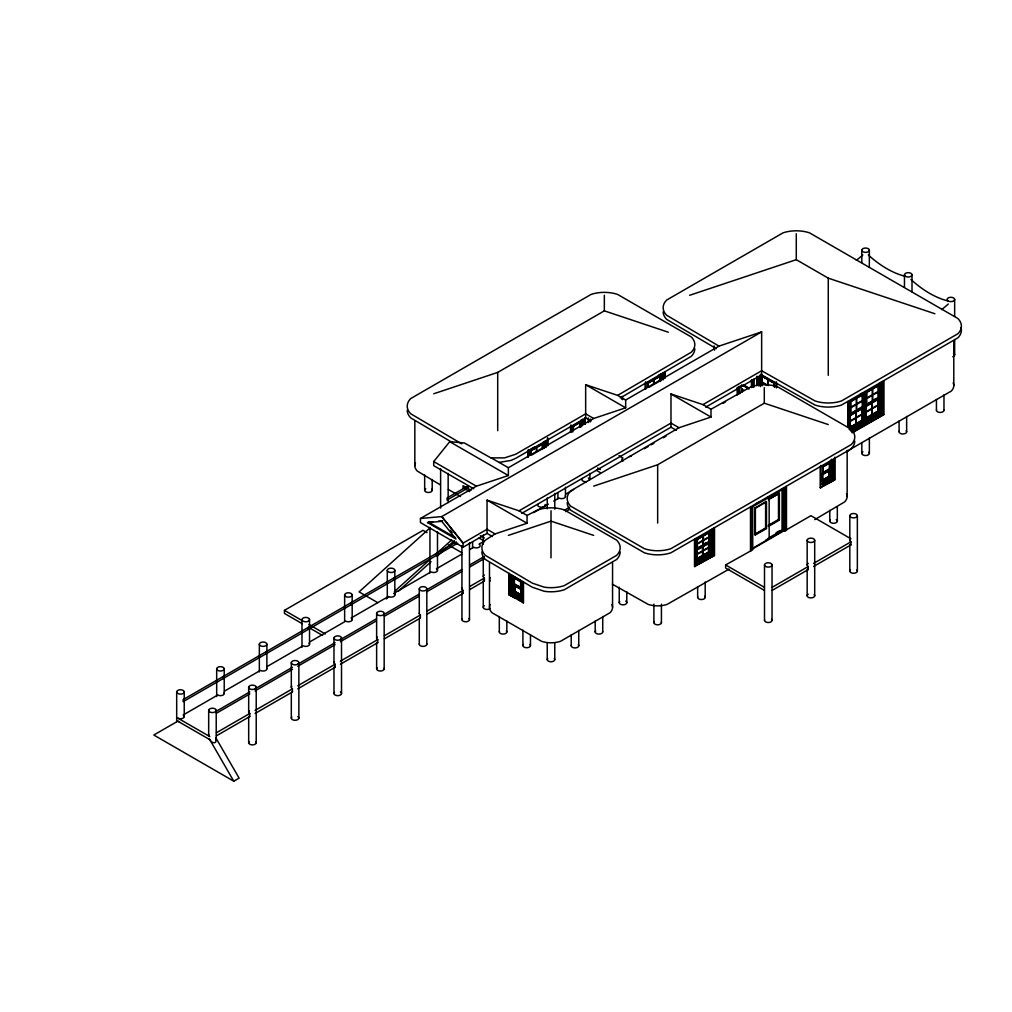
<?xml version="1.0" encoding="UTF-8"?>
<svg xmlns="http://www.w3.org/2000/svg" width="1012" height="1012" viewBox="0 0 1012 1012"><rect width="100%" height="100%" fill="white"/><g stroke="black" fill="none" stroke-linecap="round" stroke-linejoin="round"><path stroke-width="1.5" d="M527.05 515.45L527.05 523.255L495.058 533.919L485.431 540.117A26.489 15.294 0 0 0 485.431 555.411L532.312 583.14L544.165 587.162A26.489 15.294 0 0 0 564.266 585.632L616.612 555.411A26.489 15.294 0 0 0 616.612 540.117L564.266 509.896A26.489 15.294 0 0 0 537.777 509.896L527.05 515.45L519.029 510.82L487.038 500.156L487.038 533.4L463.079 547.226L420.448 522.584L420.448 518.486L476.374 486.19L508.366 475.539L508.366 467.721L593.677 418.475L625.669 407.811L625.669 400.006L719.001 346.117L761.644 331.898L761.644 374.857L705.706 407.153M550.996 557.852L551.021 510.756M710.993 409.253L710.993 417.058L679.001 427.722L570.73 490.871A26.489 15.294 0 0 0 570.73 506.152L644.416 548.694A26.489 15.294 0 0 0 670.905 548.694L851.218 444.597A26.489 15.294 0 0 0 851.218 429.303L777.532 386.761A26.489 15.294 0 0 0 751.043 386.761L710.993 409.253L702.973 404.623L670.981 393.959L670.981 427.203L521.762 513.35M216.214 710.399A3.77 2.176 0 0 1 210.559 712.284A3.77 2.176 0 0 1 210.559 708.514A3.77 2.176 0 0 1 216.214 710.399L216.214 740.278C216.239 744.756 210.66 742.53 209.788 739.645A3.77 2.176 0 0 1 208.814 738.671M473.717 488.758L433.718 465.672L433.718 461.573L449.72 441.675L464.394 442.978L490.845 457.879L504.558 457.879L515.639 454.262L585.657 413.845L593.677 418.475M740.202 386.065L740.974 387.141L741.024 385.989M868.296 254.948L868.296 254.948A94.255 54.42 60 0 0 905.563 276.377M430.075 527.834L359.07 591.893L377.742 602.659M386.242 598.927L388.583 596.827M394.427 591.552L430.657 558.864M437.665 552.539L451.694 539.889M398.412 591.147L431.087 561.685M436.918 556.423L454.413 540.636M847.613 451.403L851.218 448.695A26.489 15.294 0 0 0 854.76 441.055M433.718 393.782L497.702 372.403L604.341 310.848L668.325 332.214M499.068 462.395L510.946 460.447L515.639 458.373L585.657 417.943L585.657 384.712L617.649 395.376L691.259 352.239A26.489 15.294 0 0 0 691.259 336.945L617.586 294.416A26.489 15.294 0 0 0 591.097 294.416L410.783 398.513A26.489 15.294 0 0 0 410.783 413.807L461.712 443.851M530.554 449.239L534.564 446.937M658.521 375.363L661.19 373.833M620.343 397.918L691.259 356.35A26.489 15.294 0 0 0 694.814 348.697M580.319 427.393L580.104 421.928L572.994 426.027L572.994 430.037M660.305 381.448L660.077 375.756L647.642 382.928L647.642 387.115M530.554 454.957L530.554 450.783L543.001 443.598L543.001 447.785M573.209 430.163L573.209 426.153L580.319 422.055M647.857 387.242L647.857 383.067L660.305 375.882M531.895 454.894L536.335 452.326M536.777 452.073L542.331 448.86M649.198 387.166L653.638 384.598M654.081 384.345L659.634 381.132M427.557 522.597L441.763 521.332L455.982 539.016L427.557 522.597L432.706 521.699M761.644 331.898L441.776 516.575L420.448 518.486M302.145 623.658L284.435 613.436L284.435 610.362L423.054 530.326L427.051 532.628M441.763 521.332L442.649 520.813L438.386 521.193M456.387 541.863L183.121 699.621L183.121 701.683L457.715 543.153M519.029 510.82L670.981 423.092L679.001 427.722M702.973 404.623L761.644 370.746L815.027 400.942A26.489 15.294 0 0 0 841.516 400.942L957.845 333.77A26.489 15.294 0 0 0 957.845 318.476L809.524 232.849A26.489 15.294 0 0 0 783.035 232.849L666.706 300.007A26.489 15.294 0 0 0 666.706 315.301L719.001 346.117M761.631 384.421L761.846 375.743L774.294 382.915L774.294 385.774M741.644 392.036L742.087 388.697L742.087 391.77M183.121 715.016L217.782 695.004A3.77 2.176 0 0 0 222.336 695.358A3.77 2.176 0 0 0 224.095 692.904M224.449 691.158L260.438 670.387A3.77 2.176 0 0 0 264.992 670.728A3.77 2.176 0 0 0 266.738 668.287M267.105 666.541L303.094 645.757A3.77 2.176 0 0 0 308.053 645.947A3.77 2.176 0 0 0 309.027 643.126M309.761 641.912L345.75 621.128A3.77 2.176 0 0 0 350.709 621.317A3.77 2.176 0 0 0 351.683 618.509M351.075 618.054L388.406 596.498A3.77 2.176 0 0 0 393.364 596.688A3.77 2.176 0 0 0 394.326 593.88M393.731 593.424L431.049 571.881A3.77 2.176 0 0 0 436.387 571.881A3.77 2.176 0 0 0 436.387 568.795L461.712 554.184M469.707 549.554L473.705 547.252A3.77 2.176 0 0 0 479.043 547.252A3.77 2.176 0 0 0 479.043 544.178L484.368 541.091L479.043 538.017M533.691 512.616L548.352 504.153M553.69 501.079L559.016 497.993A3.77 2.176 0 0 0 563.57 498.347A3.77 2.176 0 0 0 565.328 495.893M565.683 494.147L573.678 489.53M644.378 448.721L648.439 446.368M651.146 444.812L653.866 443.243M663.353 437.766L666.06 436.197M722.884 403.396L725.591 401.827M179.478 721.733A3.77 2.176 0 0 1 177.796 721.176L153.799 735.028L233.772 781.201L239.11 778.127L215.885 737.912M761.631 375.869L774.509 382.789L760.29 374.579L760.29 386.685M216.454 711.17L249.774 691.93M255.1 688.856L292.43 667.3M297.756 664.226L335.086 642.683M340.411 639.597L376.401 618.825M384.396 614.208L419.057 594.196M427.051 589.579L461.712 569.566M469.707 564.949L484.368 556.486M564.354 510.314L569.68 507.227M216.454 713.22L249.774 693.979M255.1 690.905L292.43 669.362M297.756 666.275L335.086 644.733M340.411 641.659L376.401 620.875M384.396 616.257L419.057 596.245M427.051 591.628L461.712 571.616M469.707 566.998L484.368 558.535M565.683 511.591L569.68 509.289M593.677 486.127L657.661 464.761L764.288 403.193L828.271 424.559M216.454 732.713L249.774 713.485A3.77 2.176 0 0 1 249.18 710.854M255.1 710.399L292.43 688.856A3.77 2.176 0 0 1 291.823 686.225M297.756 685.769L335.086 664.226A3.77 2.176 0 0 1 334.479 661.595M340.411 661.152L377.742 639.597A3.77 2.176 0 0 1 377.134 636.978M384.396 635.751L420.385 614.98A3.77 2.176 0 0 1 419.411 612.867M427.051 611.121L463.041 590.35A3.77 2.176 0 0 1 462.067 588.25M469.707 586.505L484.368 578.029A3.77 2.176 0 0 1 484.368 574.955M216.454 735.8L249.774 716.559L249.774 713.485M255.1 713.485L292.43 691.93L292.43 688.856M297.756 688.856L335.086 667.3L335.086 664.226M340.411 664.226L377.742 642.683L377.742 639.597M384.396 638.825L420.385 618.054L420.385 614.98M427.051 614.208L463.041 593.424L463.041 590.35M469.707 589.579L484.368 581.116L484.368 578.029M521.269 588.035L513.716 584.177L513.932 577.384L521.041 581.483L521.041 588.162L513.932 584.05L513.932 577.384M513.274 575.714L513.716 583.152M520.826 588.288L520.826 581.622L521.711 581.103L512.818 575.967L512.818 584.696L514.374 584.822L514.374 591.489L521.484 595.6L521.484 588.933M513.716 584.177L514.159 577.257M508.821 573.627L508.821 594.702L515.728 598.181M510.605 593.677L510.605 575.208L521.256 581.369L521.256 599.838L510.605 593.677L513.274 592.134L522.154 597.27M514.602 586.024L514.602 591.362L513.716 591.881L521.332 596.27M859.833 394.579L862.502 393.048M862.73 394.199L850.282 401.385L850.282 414.212L862.73 407.026L862.73 394.199L862.945 407.153L849.169 414.591M878.72 384.965L866.285 392.15L866.285 404.977L878.72 397.792L878.72 384.965L878.947 411.77L866.019 419.234M850.51 414.338L850.51 401.511L862.945 394.326M866.057 404.851L866.5 392.276L878.947 385.091M872.483 400.625L875.064 399.133M508.821 594.702L523.482 602.659L523.482 581.584M878.492 384.838L878.492 397.665L879.39 397.147L879.39 383.295M866.5 405.104L878.492 397.665M859.795 409.227L849.84 414.983L849.84 427.798L862.275 420.625L862.275 407.798L863.831 407.672L863.831 392.782L864.286 421.776L850.067 429.986L850.067 401.258L882.047 382.789L882.047 413.566L851.396 431.264M866.057 392.023L866.057 420.752L880.276 412.542L879.833 383.548L879.833 398.437L878.492 398.69L878.492 411.517L866.057 418.702L865.829 405.749L872.053 402.156M874.545 400.714L877.037 399.272M849.169 415.616L849.612 414.844M854.723 412.668L850.282 415.236L850.282 420.878L855.836 417.665L855.836 412.023M873.394 401.89L877.834 399.335L877.834 404.977L872.281 408.178L872.281 402.536M849.612 415.881L863.831 407.672M865.614 406.634L879.833 398.437M850.51 401.511L849.612 400.992L849.612 427.671L862.502 420.752L862.502 407.925M865.614 418.437L878.049 411.264L882.047 413.566M865.829 418.563L878.277 411.391L878.492 398.69M862.502 420.752L849.612 427.671M850.017 428.468L861.655 421.751M849.169 429.467L863.388 421.258L863.388 407.406M865.171 420.233L879.39 412.023L879.39 398.171M850.51 430.758L881.161 413.048L881.161 382.27M851.94 432.491L883.83 414.591L883.83 381.22M852.382 432.744L883.83 414.591M755.825 503.887L758.494 502.344M697.179 549.035L697.179 539.282L709.614 532.097L709.614 541.85L696.737 548.782M822.92 473.363L822.92 466.684L830.03 462.585L830.03 469.252L822.478 473.097M769.057 498.815L779.379 493.363L779.379 520.042L768.272 526.455M768.272 499.776L779.379 493.363M754.497 507.733L755.382 508.252L766.489 501.838L766.489 528.517L755.382 534.931L754.497 534.412L765.603 527.998L766.489 528.517M830.03 462.585L829.587 468.999L830.472 468.48L830.472 460.789M824.628 472.629L829.359 469.897L829.359 476.563L822.25 480.675L822.25 473.995M827.677 471.39L822.693 474.261L822.693 479.903L828.917 476.31L828.917 470.669M822.035 474.894L830.915 469.77L831.358 461.308M703.15 544.557L705.743 543.064M709.614 532.097L709.172 541.597L710.057 541.078L710.057 530.313M700.241 547.517L707.704 543.216M696.737 549.807L695.851 550.313L710.513 542.369L710.513 530.566M696.509 549.68L696.509 559.421L708.957 552.236L708.957 542.495L710.513 542.369M822.035 480.536L829.587 476.69L829.587 470.023M829.587 476.69L822.25 480.675M823.679 480.611L830.03 476.956M822.857 481.598L830.472 477.209L833.142 478.752L833.142 460.27L822.478 466.431L822.478 484.9L833.142 478.752M822.478 482.85L831.358 477.715L831.358 459.246M821.592 484.394L832.256 478.233L832.256 459.764M697.179 539.282L696.294 538.776L696.294 559.294L708.729 552.109L708.729 542.369M820.251 466.658L820.251 487.721L834.913 479.777L834.913 457.196M820.251 487.721L834.913 479.777M695.396 560.838L709.614 552.628L708.729 552.109M712.726 554.424L696.737 563.659L696.737 539.029L712.726 529.795L712.726 554.424L710.057 552.881L695.851 561.091L696.737 561.609M696.294 561.862L710.955 553.4L710.955 530.313M695.813 565.721L714.51 555.449L714.51 528.226M694.51 539.257L694.51 566.48L714.51 555.449M768.272 525.43L778.494 519.535L779.379 520.042M769.057 525.494L778.936 519.788L778.936 493.11M776.09 532.717L779.885 530.528M752.713 548.264L782.934 530.819L782.048 530.313L768.272 538.257L769.158 538.776L769.158 497.221L768.272 496.702M765.603 540.307L782.934 530.313M751.827 549.288L783.819 530.819L783.819 487.721M764.275 590.338L725.617 568.023L725.617 564.936L752.713 549.807L752.713 506.708L784.705 488.239L784.705 531.338L786.488 530.313L786.488 486.721M786.046 486.456L786.046 530.048L810.928 515.69L850.915 538.776M729.083 569.098L667.098 604.404A18.886 10.904 0 0 1 648.211 604.404L612.361 584.177M814.736 519.637L844.628 501.914A18.886 10.904 0 0 0 846.513 493.641M772.27 587.251L808.259 566.48A3.77 2.176 0 0 1 808.259 563.393M813.585 563.393L850.915 541.85A3.77 2.176 0 0 1 850.308 539.219M772.27 590.338L808.259 569.554L808.259 566.48M813.585 566.48L850.915 544.924L850.915 541.85M689.653 295.276L796.28 259.679L828.271 278.161L934.911 313.745M508.366 535.386L551.009 521.129L593.677 535.386M490.896 457.69L508.366 467.721M865.614 391.758L866.5 392.276M862.945 407.153L862.502 394.073M864.286 421.776L862.945 421.005L862.945 407.621M716.294 348.659L666.706 319.412A26.489 15.294 0 0 1 663.164 311.759M761.644 374.857L815.027 405.04A26.489 15.294 0 0 0 841.516 405.04L957.845 337.882A26.489 15.294 0 0 0 960.995 327.572M766.742 385.23L762.289 382.662L762.289 385.483M743.757 385.041L748.64 387.862M743.301 385.294L748.197 388.115M741.644 384.851L748.969 389.076M741.644 388.95L744.086 390.366M830.915 469.77L830.472 477.209M822.035 466.178L822.92 466.684M670.981 393.959L710.993 417.058M646.972 382.549L647.857 383.067M617.649 395.376L625.669 400.006M670.981 427.203L676.332 430.29M585.657 384.712L625.669 407.811M765.603 501.319L766.489 501.838M585.657 417.943L590.995 421.03M573.209 426.153L572.324 425.647L572.324 430.011M618.99 455.666L623 457.981A3.77 2.176 0 0 0 623 461.055M597.662 467.987L600.344 469.517M596.334 470.289L600.344 472.604M543.001 443.598L542.558 447.519M529.668 450.277L530.554 450.783M725.617 564.936L764.275 587.251M696.294 559.294L709.172 552.362L709.172 542.622M452.25 442.484L410.783 417.918A26.489 15.294 0 0 1 407.229 410.265M449.72 441.675L508.366 475.539M433.718 461.573L476.374 486.19M471.048 490.301L463.041 485.684L463.041 487.733L469.707 491.592M487.038 500.156L527.05 523.255M440.283 484.824L417.361 471.124A18.886 10.904 0 0 1 415.477 462.851M448.367 489.492L460.485 496.5M495.058 533.919L487.038 529.289L463.091 543.115L463.079 547.226M487.038 533.4L492.389 536.486M480.371 535.702L484.368 538.017M521.269 581.356L512.376 576.233L512.376 592.652L521.269 597.776M513.716 577.51L520.826 581.622M448.379 544.949L461.712 552.641M513.274 583.418L514.159 583.924M515.563 585.505L517.929 586.871M512.818 584.696L521.711 589.832M514.602 591.362L521.711 595.473L514.159 591.628L514.159 584.949M522.154 599.319L511.49 593.158L511.49 574.689M284.435 610.362L302.145 620.584M308.951 624.518L325.307 633.955M308.951 627.592L322.588 635.46M177.796 721.176L209.788 739.645L233.772 781.201M428.443 522.078L455.514 537.726M513.716 593.411L517.714 595.726M518.308 599.673L523.482 602.659M862.844 254.948L862.844 254.948A107.917 62.314 -60 0 1 856.329 260.324M948.333 304.017L948.333 304.017A107.917 62.314 -60 0 1 941.641 309.583M450.239 530.25L452.124 532.603M216.087 739.076L216.214 740.278M954.658 299.463A3.77 2.176 0 0 1 949.003 301.348A3.77 2.176 0 0 1 949.003 297.579A3.77 2.176 0 0 1 954.658 299.463L954.658 316.389M954.658 339.475L954.658 354.87M953.797 341.006L953.797 385.635M943.968 394.87L943.968 410.265M936.429 399.5L936.429 410.265M912.002 274.834A3.77 2.176 0 0 1 906.347 276.719A3.77 2.176 0 0 1 906.347 272.949A3.77 2.176 0 0 1 912.002 274.834L912.002 291.76M906.651 416.425L906.651 431.82M904.462 274.834L904.462 287.142M899.099 421.043L899.099 431.82M883.387 380.967L883.387 414.338M878.049 399.854L878.049 411.264M869.346 250.204A3.77 2.176 0 0 1 863.691 252.089A3.77 2.176 0 0 1 863.691 248.32A3.77 2.176 0 0 1 869.346 250.204L869.346 267.143M869.371 437.943L869.371 453.338M865.171 391.505L865.171 422.295M862.06 407.672L862.06 420.499M861.832 442.56L861.832 453.338M861.807 250.204L861.807 262.525M857.354 515.69A3.77 2.176 0 0 1 851.699 517.575A3.77 2.176 0 0 1 851.699 513.805A3.77 2.176 0 0 1 857.354 515.69L857.354 571.097M849.814 515.69L849.814 540.307M849.814 544.924L849.814 571.097M848.284 401.739L848.284 427.532M847.841 401.486L847.841 427.279M847.158 450.289L847.158 496.462M837.329 507.24L837.329 521.091M834.47 458.449L834.47 479.511M830.03 469.682L830.03 475.501M829.789 510.314L829.789 521.091M829.144 469.77L829.144 476.437M828.271 278.161L828.271 375.313M820.694 465.406L820.694 487.986M814.698 540.307A3.77 2.176 0 0 1 809.043 542.192A3.77 2.176 0 0 1 809.043 538.422A3.77 2.176 0 0 1 814.698 540.307L814.698 595.726M807.159 540.307L807.159 564.936M807.159 569.554L807.159 595.726M796.28 233.709L796.28 259.679M782.934 489.264L782.934 531.338M782.048 488.745L782.048 530.313M778.494 493.881L778.494 519.535M776.723 383.017L776.723 387.571M776.28 381.764L776.28 387.824M774.496 382.789L774.496 387.406M774.066 383.055L774.066 385.901M773.851 386.002L773.851 383.181L768.298 379.968L768.298 385.61M772.042 564.936A3.77 2.176 0 0 1 766.388 566.821A3.77 2.176 0 0 1 766.388 563.052A3.77 2.176 0 0 1 772.042 564.936L772.042 620.343M765.603 502.344L765.603 527.998M764.503 564.936L764.503 620.343M764.288 387.621L764.288 403.193M762.074 375.604L762.074 385.585M761.846 375.743L761.846 385.711M761.188 375.604L761.188 384.851M760.733 374.326L760.733 384.737M759.405 376.122L759.405 385.357M758.519 376.641L758.519 385.876M757.178 376.287L757.178 385.395M756.736 376.553L756.736 385.648M755.382 508.252L755.382 534.931M753.75 379.399L753.75 387.09M753.636 379.462L753.636 387.153M753.194 379.715L753.194 387.419M752.308 380.234L752.308 386.394M751.865 379.867L751.865 387.267M751.41 380.12L751.41 387.533M750.942 507.24L750.942 550.832M750.499 506.987L750.499 550.579M739.861 387.419L739.861 393.567M738.975 386.394L738.975 392.542M738.532 386.647L738.532 394.338M737.191 387.419L737.191 395.11M714.535 347.116L714.535 350.152M714.092 345.851L714.092 348.887M714.067 527.973L714.067 555.196M711.841 529.276L711.841 553.906L695.851 563.14L695.851 538.51M710.057 542.103L710.057 552.881M709.614 542.305L709.614 551.148M705.187 581.989L705.187 597.371M697.647 586.606L697.647 597.371M694.953 539.51L694.953 566.733M665.188 371.999L665.188 378.058M664.745 371.746L664.745 377.792M663.404 379.728L663.404 373.567L647.414 382.802L647.414 387.419M662.518 373.061L662.518 379.209M661.633 380.613L661.19 374.339L661.19 380.246M661.431 604.177L661.431 622.646M660.747 374.086L660.747 380.246M660.077 375.756L660.077 381.322M659.849 375.616L659.849 379.804M659.634 380.626L659.634 376.515L654.081 379.728L654.081 383.826M657.661 464.761L657.661 523.065M653.891 604.177L653.891 622.646M653.638 384.092L653.638 379.981L648.085 383.194L648.085 387.292M645.643 381.777L645.643 389.342M645.188 383.029L645.188 389.089M626.795 591.868L626.795 602.646M622.532 396.628L622.532 399.639M622.089 396.362L622.089 399.373M619.255 587.251L619.255 602.646M612.564 562.647L612.564 607.276M604.341 295.276L604.341 310.848M602.735 616.51L602.735 631.905M595.195 621.128L595.195 631.905M590.097 418.981L590.097 422.055M589.907 473.376L589.907 479.524M588.212 417.88L588.326 422.561M585.214 418.171L585.214 424.192M584.772 417.918L584.772 423.939M583.431 424.357L583.431 419.74L572.767 425.9L572.767 432.061M582.545 419.234L582.545 425.394M581.66 426.735L581.217 420.511L581.217 426.33M580.761 420.258L580.761 426.419M580.104 421.928L580.104 427.266M579.876 423.13L579.876 427.127M579.661 426.925L579.661 422.7L573.437 426.292L573.437 430.517M578.763 630.349L578.763 645.745M571.223 634.967L571.223 645.745M570.996 424.876L570.996 432.402M570.553 426.128L570.553 432.149M565.455 487.227L565.455 496.462M557.916 492.717L557.916 498.992M554.791 493.439L554.791 509.137M554.766 642.671L554.766 659.596M547.884 438.209L547.884 445.773M547.441 437.956L547.441 445.52M547.252 497.993L547.252 508.77M547.226 642.671L547.226 659.596M546.113 447.456L546.113 441.295L530.111 450.53L530.111 455.147M545.228 440.777L545.228 446.937M544.329 448.341L543.887 442.067L543.887 447.962M543.444 441.801L543.444 447.962M542.774 449.05L542.774 443.471L530.339 450.656L530.339 454.831M542.331 448.341L542.331 444.243L536.777 447.456L536.777 451.554M536.335 451.807L536.335 447.709L530.781 450.909L530.781 455.02M530.465 634.777L530.465 645.555M528.34 449.505L528.34 457.057M527.897 450.757L527.897 456.804M523.04 581.837L523.04 602.912M522.913 630.16L522.913 645.555M513.716 586.062L513.716 590.426M513.274 584.443L513.274 592.134M509.264 573.374L509.264 594.449M506.848 621.128L506.848 631.905M499.308 616.51L499.308 631.905M497.702 372.403L497.702 430.72M489.479 562.647L489.479 607.276M483.268 534.943L483.268 544.178M483.268 556.486L483.268 576.498M483.268 581.116L483.268 607.276M472.604 542.002L472.604 548.289M469.479 542.698L469.479 619.597M468.379 487.733L468.379 485.684L447.051 497.993L447.051 500.054L465.71 489.277L465.71 487.227M461.94 545.708L461.94 588.807M461.94 593.424L461.94 619.597M448.152 473.376L448.152 502.61M440.612 468.822L440.612 508.087M437.488 531.857L437.488 570.338M436.387 553.412L436.387 555.462M432.2 479.524L432.2 490.301M429.948 527.366L429.948 572.918M426.824 588.807A3.77 2.176 0 0 1 421.169 590.692A3.77 2.176 0 0 1 421.169 586.922A3.77 2.176 0 0 1 426.824 588.807L426.824 644.214M424.66 474.906L424.66 490.301M419.284 588.807L419.284 613.436M419.284 619.597L419.284 644.214M414.831 421.043L414.831 465.672M394.832 570.338A3.77 2.176 0 0 1 389.177 572.223A3.77 2.176 0 0 1 389.177 568.453A3.77 2.176 0 0 1 394.832 570.338L394.832 594.967M393.731 578.029L393.731 580.091M387.292 570.338L387.292 598.041M384.168 613.436A3.77 2.176 0 0 1 378.513 615.321A3.77 2.176 0 0 1 378.513 611.552A3.77 2.176 0 0 1 384.168 613.436L384.168 668.843M376.628 613.436L376.628 638.066M376.628 642.683L376.628 668.843M352.176 594.967A3.77 2.176 0 0 1 346.521 596.852A3.77 2.176 0 0 1 346.521 593.083A3.77 2.176 0 0 1 352.176 594.967L352.176 619.597M351.075 602.659L351.075 604.708M344.637 594.967L344.637 621.128M341.512 638.066A3.77 2.176 0 0 1 335.857 639.951A3.77 2.176 0 0 1 335.857 636.181A3.77 2.176 0 0 1 341.512 638.066L341.512 693.473M333.973 638.066L333.973 662.683M333.973 667.3L333.973 693.473M309.533 619.597A3.77 2.176 0 0 1 303.866 621.482A3.77 2.176 0 0 1 303.866 617.712A3.77 2.176 0 0 1 309.533 619.597L309.533 644.214M308.42 627.288L308.42 629.337M301.981 619.597L301.981 647.3M298.869 662.683A3.77 2.176 0 0 1 293.202 664.568A3.77 2.176 0 0 1 293.202 660.798A3.77 2.176 0 0 1 298.869 662.683L298.869 718.103M291.317 662.683L291.317 687.312M291.317 693.473L291.317 718.103M266.877 644.214A3.77 2.176 0 0 1 261.222 646.099A3.77 2.176 0 0 1 261.222 642.329A3.77 2.176 0 0 1 266.877 644.214L266.877 668.843M265.764 651.918L265.764 653.967M259.338 644.214L259.338 671.917M256.213 687.312A3.77 2.176 0 0 1 250.559 689.197A3.77 2.176 0 0 1 250.559 685.428A3.77 2.176 0 0 1 256.213 687.312L256.213 742.719M248.674 687.312L248.674 711.942M248.674 716.559L248.674 742.719M224.221 668.843A3.77 2.176 0 0 1 218.567 670.728A3.77 2.176 0 0 1 218.567 666.959A3.77 2.176 0 0 1 224.221 668.843L224.221 693.473M223.108 676.535L223.108 678.597M216.682 668.843L216.682 696.547M208.674 710.399L208.674 735.028M184.235 691.93A3.77 2.176 0 0 1 178.58 693.815A3.77 2.176 0 0 1 178.58 690.045A3.77 2.176 0 0 1 184.235 691.93L184.235 716.559M176.683 691.93L176.683 721.809M249.774 716.559A3.77 2.176 0 0 1 249.18 716.104M661.304 622.076A3.77 2.176 0 0 1 657.167 624.796A3.77 2.176 0 0 1 654.397 621.558M943.842 409.708A3.77 2.176 0 0 1 940.199 412.441A3.77 2.176 0 0 1 936.555 409.708M208.814 734.459A3.77 2.176 0 0 0 209.788 736.572L177.796 718.103A3.77 2.176 0 0 0 182.755 718.28A3.77 2.176 0 0 0 183.729 715.471M545.114 504.469A3.77 2.176 0 0 1 541.471 507.202A3.77 2.176 0 0 1 537.827 504.469M588.326 477.98A3.77 2.176 0 0 1 589.3 480.08M586.631 481.623A3.77 2.176 0 0 1 582.659 480.839A3.77 2.176 0 0 1 582.393 478.423M631.311 456.134A3.77 2.176 0 0 1 629.413 456.425M704.681 596.283A3.77 2.176 0 0 1 701.911 599.534A3.77 2.176 0 0 1 697.787 596.814M836.228 519.548A3.77 2.176 0 0 1 836.443 522.483A3.77 2.176 0 0 1 831.396 522.875A3.77 2.176 0 0 1 830.295 520.004M431.694 489.213A3.77 2.176 0 0 1 430.593 492.085A3.77 2.176 0 0 1 425.546 491.705A3.77 2.176 0 0 1 425.774 488.758M906.145 430.732A3.77 2.176 0 0 1 903.362 433.971A3.77 2.176 0 0 1 899.238 431.251M868.865 452.25A3.77 2.176 0 0 1 867.765 455.122A3.77 2.176 0 0 1 862.705 454.742A3.77 2.176 0 0 1 862.932 451.795M625.694 601.103A3.77 2.176 0 0 1 625.909 604.05A3.77 2.176 0 0 1 620.862 604.43A3.77 2.176 0 0 1 619.761 601.558M490.301 577.586A3.77 2.176 0 0 1 489.707 578.029L489.707 581.116A3.77 2.176 0 0 0 490.301 580.66M611.918 604.455A18.886 10.904 0 0 1 610.034 612.728L560.458 641.342A18.886 10.904 0 0 1 541.584 641.342L492.009 612.728A18.886 10.904 0 0 1 490.124 604.455M953.152 382.814A18.886 10.904 0 0 1 951.267 391.087L670.905 552.805A26.489 15.294 0 0 1 644.416 552.805L570.73 510.263A26.489 15.294 0 0 1 567.188 502.61M484.368 581.116A3.77 2.176 0 0 1 483.394 580.142M481.876 551.869A26.489 15.294 0 0 0 485.431 559.51L532.312 587.238L544.165 591.261A26.489 15.294 0 0 0 564.266 589.743L616.612 559.51A26.489 15.294 0 0 0 620.166 551.869M850.915 544.924A3.77 2.176 0 0 1 850.308 544.481M808.259 569.554A3.77 2.176 0 0 1 807.665 569.111M490.301 608.364A3.77 2.176 0 0 1 484.748 609.009A3.77 2.176 0 0 1 484.368 605.745M468.973 618.509A3.77 2.176 0 0 1 466.203 621.747A3.77 2.176 0 0 1 462.067 619.028M463.041 593.424A3.77 2.176 0 0 1 462.067 592.45M420.385 618.054A3.77 2.176 0 0 1 419.79 617.598M377.742 642.683A3.77 2.176 0 0 1 377.134 642.228M335.086 667.3A3.77 2.176 0 0 1 334.479 666.857M292.43 691.93A3.77 2.176 0 0 1 291.823 691.487M255.707 741.632A3.77 2.176 0 0 1 252.443 744.895A3.77 2.176 0 0 1 249.18 741.632M297.756 716.559A3.77 2.176 0 0 1 297.983 719.494A3.77 2.176 0 0 1 292.936 719.886A3.77 2.176 0 0 1 291.823 717.015M340.411 691.93A3.77 2.176 0 0 1 340.639 694.864A3.77 2.176 0 0 1 335.579 695.257A3.77 2.176 0 0 1 334.479 692.385M384.041 668.287A3.77 2.176 0 0 1 379.905 671.007A3.77 2.176 0 0 1 377.134 667.756M426.697 643.657A3.77 2.176 0 0 1 423.054 646.39A3.77 2.176 0 0 1 419.411 643.657M953.544 353.327A3.77 2.176 0 0 1 952.773 356.755M948.219 301.007A94.255 54.42 60 0 1 910.901 279.451M771.536 619.255A3.77 2.176 0 0 1 768.766 622.506A3.77 2.176 0 0 1 764.629 619.787M814.192 594.639A3.77 2.176 0 0 1 813.091 597.51A3.77 2.176 0 0 1 808.031 597.118A3.77 2.176 0 0 1 808.259 594.183M856.848 570.009A3.77 2.176 0 0 1 853.584 573.273A3.77 2.176 0 0 1 850.308 570.009M554.26 658.508A3.77 2.176 0 0 1 550.996 661.772A3.77 2.176 0 0 1 547.732 658.508M529.959 644.467A3.77 2.176 0 0 1 526.695 647.731A3.77 2.176 0 0 1 523.419 644.467M506.342 630.818A3.77 2.176 0 0 1 503.571 634.069A3.77 2.176 0 0 1 499.435 631.336M578.257 644.657A3.77 2.176 0 0 1 575.486 647.908A3.77 2.176 0 0 1 571.35 645.175M602.608 631.336A3.77 2.176 0 0 1 598.471 634.069A3.77 2.176 0 0 1 595.701 630.818M856.278 398.437L850.725 401.637L850.725 407.279L856.278 404.079L856.278 398.437M862.275 394.971L856.721 398.171L856.721 403.813L862.275 400.613L862.275 394.971M872.281 389.203L866.727 392.403L866.727 398.045L872.281 394.844L872.281 389.203M878.277 385.736L872.723 388.937L872.723 394.579L878.277 391.378L878.277 385.736M856.278 404.585L850.725 407.798L850.725 413.44L856.278 410.227L856.278 404.585M862.275 401.119L856.721 404.332L856.721 409.974L862.275 406.773L862.275 401.119M872.281 395.35L866.727 398.564L866.727 404.205L872.281 400.992L872.281 395.35M878.277 391.884L872.723 395.097L872.723 400.739L878.277 397.539L878.277 391.884M861.832 408.57L856.278 411.77L856.278 417.412L861.832 414.212L861.832 408.57M871.838 402.789L866.285 406.002L866.285 411.644L871.838 408.431L871.838 402.789M855.836 418.184L850.282 421.397L850.282 427.039L855.836 423.826L855.836 418.184M861.832 414.718L856.278 417.931L856.278 423.573L861.832 420.359L861.832 414.718M871.838 408.949L866.285 412.15L866.285 417.804L871.838 414.591L871.838 408.949M877.834 405.483L872.281 408.696L872.281 414.338L877.834 411.125L877.834 405.483M709.399 531.97L696.952 539.156L696.952 548.909L709.399 541.724L709.399 531.97M829.802 462.459L822.693 466.557L822.693 473.236L829.802 469.125L829.802 462.459M702.961 536.208L697.394 539.409L697.394 543.52L702.961 540.307L702.961 536.208M708.957 532.742L703.403 535.955L703.403 540.054L708.957 536.853L708.957 532.742M829.359 463.23L823.148 466.823L823.148 472.465L829.359 468.872L829.359 463.23M766.046 501.572L754.939 507.986L754.939 534.665L766.046 528.251L766.046 501.572M702.961 540.825L697.394 544.026L697.394 548.137L702.961 544.924L702.961 540.825M708.957 537.359L703.403 540.572L703.403 544.671L708.957 541.471L708.957 537.359M702.505 546.72L696.952 549.933L696.952 554.032L702.505 550.832L702.505 546.72M708.514 543.267L702.961 546.467L702.961 550.579L708.514 547.365L708.514 543.267M702.505 551.338L696.952 554.551L696.952 558.649L702.505 555.449L702.505 551.338M708.514 547.884L702.961 551.085L702.961 555.196L708.514 551.983L708.514 547.884M767.842 379.715L762.289 376.502L762.289 382.156L767.842 385.357L767.842 379.715M520.598 581.748L514.374 578.156L514.374 583.797L520.598 587.39L520.598 581.748M521.041 589.186L514.817 585.594L514.817 591.236L521.041 594.828L521.041 589.186M463.091 543.115L441.763 516.588L463.079 543.128"/></g></svg>
